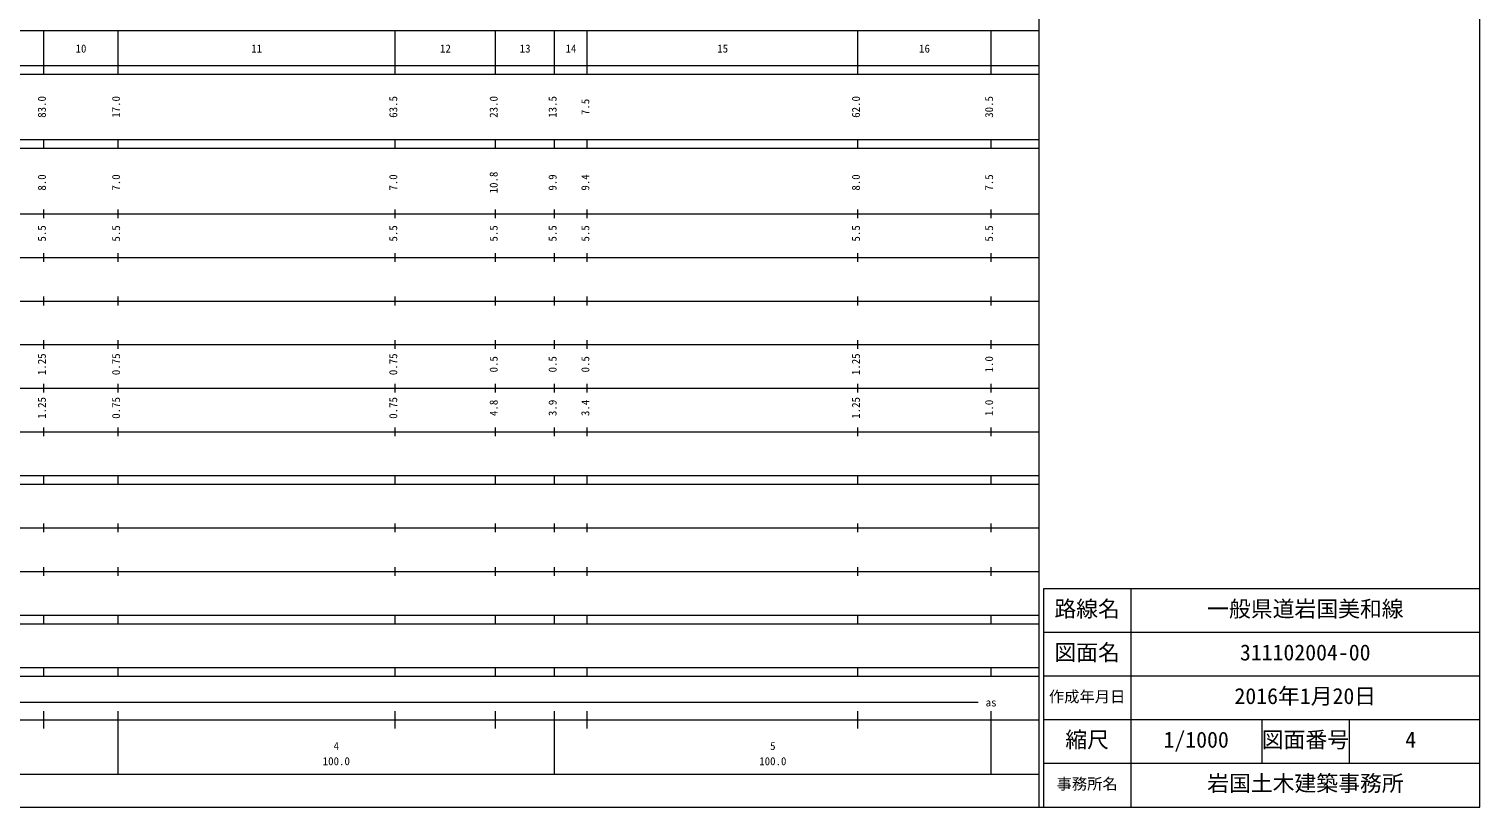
# Model space of a CAD drawing. Units: millimetres on the paper, enlarged 1000 times. Extents: x 69391 to 709391, y -64 to 359936.
# Drawn here: x 376986 to 709391, y -64 to 178293 of the extents above; entities that cross this region are included whole.
import ezdxf
from ezdxf.enums import TextEntityAlignment as Align

# ---------------------------------------------------------------- set-up
doc = ezdxf.new("R2010")
doc.units = ezdxf.units.MM
doc.header["$LTSCALE"] = 1000
doc.layers.add('S-SUV', color=7, linetype='Continuous', lineweight=13)
doc.styles.add('ＭＳ ゴシック', font='')
doc.styles.get('ＭＳ ゴシック').set_extended_font_data('MS Gothic')

msp = doc.modelspace()

# ---------------------------------------------------------------- linework, layer by layer
at = {"layer": 'S-SUV'}
for p, q in [((709391, -64), (709391, 359936)), ((608391, -64), (608391, 349936)), ((97391, 177936), (608391, 177936)), ((380391, 167936), (380391, 177936)), ((397391, 167936), (397391, 177936)), ((460891, 167936), (460891, 177936)), ((483891, 167936), (483891, 177936)), ((497391, 167936), (497391, 177936)), ((504891, 167936), (504891, 177936)), ((566891, 167936), (566891, 177936)), ((597391, 167936), (597391, 177936)), ((69391, 169936), (608391, 169936)), ((69391, 167936), (608391, 167936)), ((69391, 152936), (608391, 152936)), ((380391, 150936), (380391, 152936)), ((397391, 150936), (397391, 152936)), ((460891, 150936), (460891, 152936)), ((483891, 150936), (483891, 152936)), ((497391, 150936), (497391, 152936)), ((504891, 150936), (504891, 152936)), ((566891, 150936), (566891, 152936)), ((597391, 150936), (597391, 152936)), ((69391, 150936), (608391, 150936)), ((380391, 134936), (380391, 136936)), ((397391, 134936), (397391, 136936)), ((460891, 134936), (460891, 136936)), ((483891, 134936), (483891, 136936)), ((497391, 134936), (497391, 136936)), ((504891, 134936), (504891, 136936)), ((566891, 134936), (566891, 136936)), ((597391, 134936), (597391, 136936)), ((69391, 135936), (608391, 135936)), ((380391, 124936), (380391, 126936)), ((397391, 124936), (397391, 126936)), ((460891, 124936), (460891, 126936)), ((483891, 124936), (483891, 126936)), ((497391, 124936), (497391, 126936)), ((504891, 124936), (504891, 126936)), ((566891, 124936), (566891, 126936)), ((597391, 124936), (597391, 126936)), ((75391, 125936), (608391, 125936)), ((380391, 114936), (380391, 116936)), ((397391, 114936), (397391, 116936)), ((460891, 114936), (460891, 116936)), ((483891, 114936), (483891, 116936)), ((497391, 114936), (497391, 116936)), ((504891, 114936), (504891, 116936)), ((566891, 114936), (566891, 116936)), ((597391, 114936), (597391, 116936)), ((81391, 115936), (608391, 115936)), ((380391, 104936), (380391, 106936)), ((397391, 104936), (397391, 106936)), ((460891, 104936), (460891, 106936)), ((483891, 104936), (483891, 106936)), ((497391, 104936), (497391, 106936)), ((504891, 104936), (504891, 106936)), ((566891, 104936), (566891, 106936)), ((597391, 104936), (597391, 106936)), ((75391, 105936), (608391, 105936)), ((380391, 94936), (380391, 96936)), ((397391, 94936), (397391, 96936)), ((460891, 94936), (460891, 96936)), ((483891, 94936), (483891, 96936)), ((497391, 94936), (497391, 96936)), ((504891, 94936), (504891, 96936)), ((566891, 94936), (566891, 96936)), ((597391, 94936), (597391, 96936)), ((81391, 95936), (608391, 95936)), ((380391, 84936), (380391, 86936)), ((397391, 84936), (397391, 86936)), ((460891, 84936), (460891, 86936)), ((483891, 84936), (483891, 86936)), ((497391, 84936), (497391, 86936)), ((504891, 84936), (504891, 86936)), ((566891, 84936), (566891, 86936)), ((597391, 84936), (597391, 86936)), ((86141, 85936), (608391, 85936)), ((69391, 73936), (608391, 73936)), ((86141, 75936), (608391, 75936)), ((380391, 73936), (380391, 75936)), ((397391, 73936), (397391, 75936)), ((460891, 73936), (460891, 75936)), ((483891, 73936), (483891, 75936)), ((497391, 73936), (497391, 75936)), ((504891, 73936), (504891, 75936)), ((566891, 73936), (566891, 75936)), ((597391, 73936), (597391, 75936)), ((78391, 63936), (608391, 63936)), ((380391, 62936), (380391, 64936)), ((397391, 62936), (397391, 64936)), ((460891, 62936), (460891, 64936)), ((483891, 62936), (483891, 64936)), ((497391, 62936), (497391, 64936)), ((504891, 62936), (504891, 64936)), ((566891, 62936), (566891, 64936)), ((597391, 62936), (597391, 64936)), ((69391, 53936), (608391, 53936)), ((380391, 52936), (380391, 54936)), ((397391, 52936), (397391, 54936)), ((460891, 52936), (460891, 54936)), ((483891, 52936), (483891, 54936)), ((497391, 52936), (497391, 54936)), ((504891, 52936), (504891, 54936)), ((566891, 52936), (566891, 54936)), ((597391, 52936), (597391, 54936)), ((709391, 49936), (609391, 49936)), ((609391, 49936), (609391, -64)), ((629391, 49936), (629391, -64)), ((69391, 43936), (608391, 43936)), ((380391, 41936), (380391, 43936)), ((397391, 41936), (397391, 43936)), ((460891, 41936), (460891, 43936)), ((483891, 41936), (483891, 43936)), ((497391, 41936), (497391, 43936)), ((504891, 41936), (504891, 43936)), ((566891, 41936), (566891, 43936)), ((597391, 41936), (597391, 43936)), ((84641, 41936), (608391, 41936)), ((709391, 39936), (609391, 39936)), ((69391, 29936), (608391, 29936)), ((84641, 31936), (608391, 31936)), ((380391, 29936), (380391, 31936)), ((397391, 29936), (397391, 31936)), ((460891, 29936), (460891, 31936)), ((483891, 29936), (483891, 31936)), ((497391, 29936), (497391, 31936)), ((504891, 29936), (504891, 31936)), ((566891, 29936), (566891, 31936)), ((597391, 29936), (597391, 31936)), ((709391, 29936), (609391, 29936)), ((100391, 23936), (594391, 23936)), ((380391, 17936), (380391, 21936)), ((397391, 7436), (397391, 21936)), ((460891, 17936), (460891, 21936)), ((483891, 17936), (483891, 21936)), ((497391, 7436), (497391, 21936)), ((504891, 17936), (504891, 21936)), ((566891, 17936), (566891, 21936)), ((597391, 7436), (597391, 21936)), ((69391, 19936), (608391, 19936)), ((709391, 19936), (609391, 19936)), ((659391, 19936), (659391, 17436)), ((659391, 17436), (659391, 12436)), ((679391, 19936), (679391, 17436)), ((679391, 17436), (679391, 12436)), ((659391, 12436), (659391, 9936)), ((679391, 12436), (679391, 9936)), ((97391, 7436), (608391, 7436)), ((709391, 9936), (609391, 9936)), ((69391, -64), (709391, -64))]:
    msp.add_line(p, q, dxfattribs=at)

# ---------------------------------------------------------------- texts
at = {"layer": 'S-SUV', "style": 'ＭＳ ゴシック'}
for s, height, p in [('10', 1833, (387641, 172341)), ('11', 1833, (427891, 172341)), ('12', 1833, (471141, 172341)), ('13', 1833, (489391, 172341)), ('14', 1833, (499891, 172341)), ('15', 1833, (534641, 172341)), ('16', 1833, (580891, 172341)), ('路線名', 3666, (611891, 42436)), ('路線名', 3666, (611891, 42436)), ('一般県道岩国美和線', 3666, (646891, 42436)), ('図面名', 3666, (611891, 32436)), ('図面名', 3666, (611891, 32436)), ('311102004-00', 3666, (654391, 32436)), ('作成年月日', 2566, (610641, 23186)), ('作成年月日', 2566, (610641, 23186)), ('2016年1月20日', 3666, (653141, 22436)), ('as', 1833, (596141, 22436)), ('縮尺', 3666, (614391, 12436)), ('縮尺', 3666, (614391, 12436)), ('1/1000', 3666, (636891, 12436)), ('図面番号', 3666, (659391, 12436)), ('図面番号', 3666, (659391, 12436)), ('4', 3666, (692266, 12436)), ('4', 1833, (446766, 12459)), ('5', 1833, (546766, 12459)), ('100.0', 1833, (444266, 8969)), ('100.0', 1833, (544266, 8969)), ('事務所名', 2566, (612391, 3186)), ('事務所名', 2566, (612391, 3186)), ('岩国土木建築事務所', 3666, (646891, 2436))]:
    msp.add_text(s, height=height, dxfattribs=at).set_placement(p, align=Align.BOTTOM_LEFT)
for s, p in [('83.0', (381391, 157936)), ('17.0', (398391, 157936)), ('63.5', (461891, 157936)), ('23.0', (484891, 157936)), ('13.5', (498391, 157936)), ('7.5', (505891, 158561)), ('62.0', (567891, 157936)), ('30.5', (598391, 157936)), ('8.0', (381391, 141235)), ('7.0', (398391, 141235)), ('7.0', (461891, 141235)), ('10.8', (484891, 140610)), ('9.9', (498391, 141235)), ('9.4', (505891, 141235)), ('8.0', (567891, 141235)), ('7.5', (598391, 141235)), ('5.5', (381391, 129561)), ('5.5', (398391, 129561)), ('5.5', (461891, 129561)), ('5.5', (484891, 129561)), ('5.5', (498391, 129561)), ('5.5', (505891, 129561)), ('5.5', (567891, 129561)), ('5.5', (598391, 129561)), ('1.25', (381391, 98936)), ('0.75', (398391, 98936)), ('0.75', (461891, 98936)), ('0.5', (484891, 99561)), ('0.5', (498391, 99561)), ('0.5', (505891, 99561)), ('1.25', (567891, 98936)), ('1.0', (598391, 99561)), ('1.25', (381391, 88936)), ('0.75', (398391, 88936)), ('0.75', (461891, 88936)), ('4.8', (484891, 89561)), ('3.9', (498391, 89561)), ('3.4', (505891, 89561)), ('1.25', (567891, 88936)), ('1.0', (598391, 89561))]:
    msp.add_text(s, height=1833, rotation=90, dxfattribs=at).set_placement(p, align=Align.BOTTOM_LEFT)

doc.saveas('drawing.dxf')
